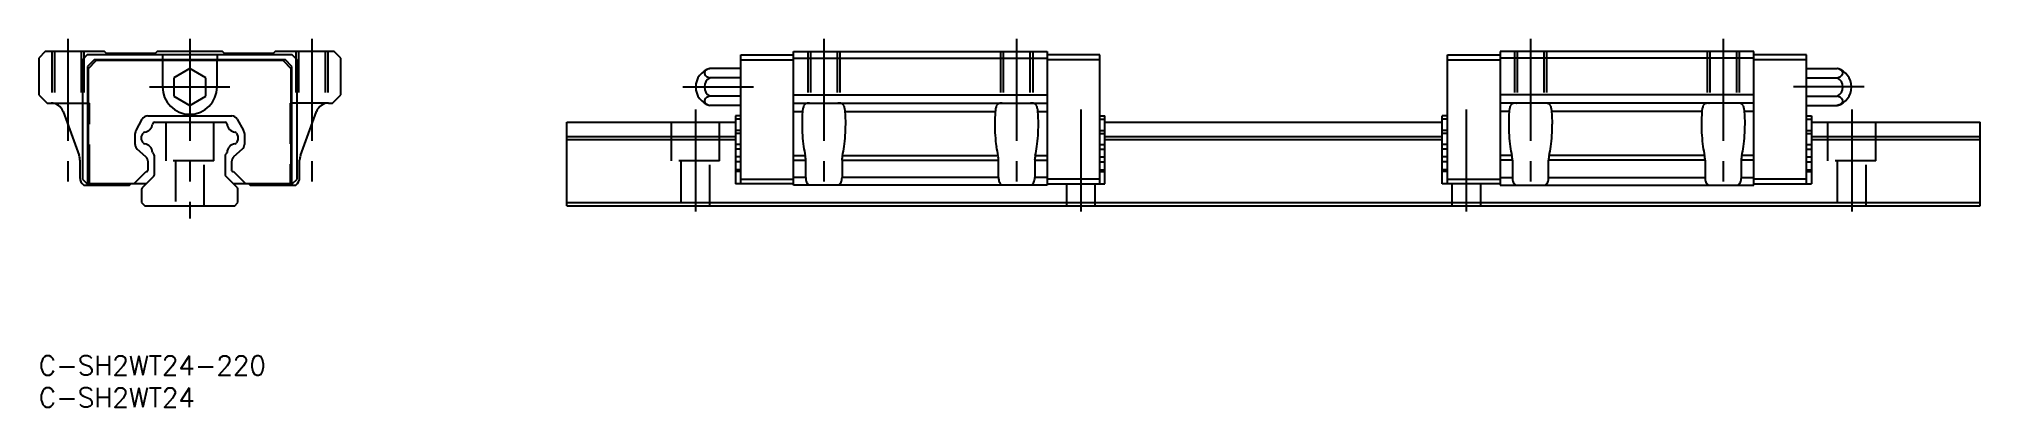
# Model space of a CAD drawing. Extents: x 0 to 302, y -8 to 49.
import ezdxf

# ---------------------------------------------------------------- set-up
doc = ezdxf.new("R2010")
doc.units = 0
doc.header["$LTSCALE"] = 0.5
doc.linetypes.add('CENTER', pattern=[50.8, 31.75, -6.35, 6.35, -6.35])
doc.linetypes.add('DASHED', pattern=[19.05, 12.7, -6.35])
doc.layers.get('0').update_dxf_attribs({"linetype": 'CONTINUOUS'})
doc.layers.add('CENTER', color=1, linetype='CENTER')
doc.styles.get("Standard").update_dxf_attribs({"font": 'txt.shx', "height": 3, "bigfont": 'bigfont.shx'})

# ---------------------------------------------------------------- blocks, each defined once
blk = doc.blocks.new('*U36')
at = {"color": 7, "linetype": 'CONTINUOUS'}
blk.add_text('C-SH2WT24-220', height=3, dxfattribs=at).set_placement((0, -3))
blk = doc.blocks.new('*U37')
at = {"color": 7, "linetype": 'CONTINUOUS'}
blk.add_text('C-SH2WT24', height=3, dxfattribs=at).set_placement((0, -8))

msp = doc.modelspace()

# ---------------------------------------------------------------- linework, layer by layer
at = {"color": 7, "linetype": 'CONTINUOUS'}
for p, q in [((1, 47.37), (0, 46.37)), ((0, 46.37), (0, 40.67)), ((10.21, 47.37), (1, 47.37)), ((7.55, 46.87), (6.8, 46.12)), ((6.8, 46.12), (6.8, 27.52)), ((39.45, 46.87), (7.55, 46.87)), ((8.6, 46.07), (7.6, 45.07)), ((7.7, 44.72), (8.95, 45.97)), ((38.4, 46.07), (8.6, 46.07)), ((38.05, 45.97), (8.95, 45.97)), ((10.51, 47.07), (10.21, 47.37)), ((18.1, 47.07), (10.51, 47.07)), ((18.4, 47.37), (18.1, 47.07)), ((28.6, 47.37), (18.4, 47.37)), ((19.25, 46.87), (19.25, 46.07)), ((19.25, 45.97), (19.25, 41.87)), ((27.75, 46.87), (27.75, 46.07)), ((27.75, 41.87), (27.75, 45.97)), ((28.9, 47.07), (28.6, 47.37)), ((36.49, 47.07), (28.9, 47.07)), ((36.79, 47.37), (36.49, 47.07)), ((46, 47.37), (36.79, 47.37)), ((38.05, 45.97), (39.3, 44.72)), ((39.4, 45.07), (38.4, 46.07)), ((40.2, 46.12), (39.45, 46.87)), ((40.2, 27.52), (40.2, 46.12)), ((47, 46.37), (46, 47.37)), ((47, 40.67), (47, 46.37)), ((109.26, 46.87), (117.46, 46.87)), ((109.26, 26.77), (109.26, 46.87)), ((109.26, 46.12), (117.46, 46.12)), ((117.46, 47.37), (156.96, 47.37)), ((117.46, 26.57), (117.46, 47.37)), ((117.46, 46.37), (156.96, 46.37)), ((156.96, 47.37), (156.96, 26.57)), ((165.16, 46.87), (156.96, 46.87)), ((165.16, 46.12), (156.96, 46.12)), ((165.16, 26.77), (165.16, 46.87)), ((219.26, 26.77), (219.26, 46.87)), ((219.26, 46.87), (227.46, 46.87)), ((219.26, 46.12), (227.46, 46.12)), ((266.96, 47.37), (227.46, 47.37)), ((227.46, 47.37), (227.46, 26.57)), ((266.96, 46.37), (227.46, 46.37)), ((266.96, 26.57), (266.96, 47.37)), ((275.16, 46.87), (266.96, 46.87)), ((275.16, 46.12), (266.96, 46.12)), ((275.16, 26.77), (275.16, 46.87)), ((7.6, 45.07), (7.6, 26.77)), ((7.7, 44.72), (7.7, 26.77)), ((23.5, 44.76), (21, 43.31)), ((21, 43.31), (21, 40.43)), ((26, 43.31), (23.5, 44.76)), ((26, 40.43), (26, 43.31)), ((39.3, 26.77), (39.3, 44.72)), ((39.4, 26.77), (39.4, 45.07)), ((104.18, 44.67), (104.44, 44.76)), ((109.26, 44.76), (104.44, 44.76)), ((109.26, 43.31), (104.44, 43.31)), ((275.16, 44.76), (279.97, 44.76)), ((275.16, 43.31), (279.97, 43.31)), ((280.23, 44.67), (279.97, 44.76)), ((0, 40.67), (1.3, 39.37)), ((1.3, 39.37), (1.9, 39.37)), ((21, 40.43), (23.5, 38.98)), ((23.5, 38.98), (26, 40.43)), ((45.1, 39.37), (45.7, 39.37)), ((45.7, 39.37), (47, 40.67)), ((109.26, 40.43), (104.44, 40.43)), ((117.46, 40.67), (156.96, 40.67)), ((117.46, 39.37), (156.96, 39.37)), ((119.96, 39.37), (120.02, 39.37)), ((124.45, 39.37), (124.39, 39.37)), ((149.96, 39.37), (150.02, 39.37)), ((154.45, 39.37), (154.39, 39.37)), ((266.96, 40.67), (227.46, 40.67)), ((266.96, 39.37), (227.46, 39.37)), ((229.96, 39.37), (230.02, 39.37)), ((234.45, 39.37), (234.39, 39.37)), ((259.96, 39.37), (260.02, 39.37)), ((264.45, 39.37), (264.39, 39.37)), ((275.16, 40.43), (279.97, 40.43)), ((3.78, 38.05), (6.28, 31.18)), ((15.13, 35.11), (16.11, 36.86)), ((16.98, 37.37), (30.02, 37.37)), ((18, 36.37), (29, 36.37)), ((30.89, 36.86), (31.87, 35.11)), ((40.72, 31.18), (43.22, 38.05)), ((82.21, 36.37), (108.46, 36.37)), ((82.21, 23.37), (82.21, 36.37)), ((104.18, 39.07), (104.44, 38.98)), ((109.26, 38.98), (104.44, 38.98)), ((109.26, 37.37), (108.46, 37.37)), ((108.46, 37.37), (108.46, 26.77)), ((109.26, 36.86), (108.46, 36.86)), ((117.46, 38.05), (118.88, 38.05)), ((117.46, 38.05), (118.88, 38.05)), ((125.53, 38.05), (148.88, 38.05)), ((125.53, 38.05), (148.88, 38.05)), ((155.53, 38.05), (156.96, 38.05)), ((155.53, 38.05), (156.96, 38.05)), ((165.16, 37.37), (165.96, 37.37)), ((165.16, 36.86), (165.96, 36.86)), ((165.96, 26.77), (165.96, 37.37)), ((165.96, 36.37), (218.46, 36.37)), ((219.26, 37.37), (218.46, 37.37)), ((218.46, 26.77), (218.46, 37.37)), ((219.26, 36.86), (218.46, 36.86)), ((228.88, 38.05), (227.46, 38.05)), ((228.88, 38.05), (227.46, 38.05)), ((258.88, 38.05), (235.53, 38.05)), ((258.88, 38.05), (235.53, 38.05)), ((266.96, 38.05), (265.53, 38.05)), ((266.96, 38.05), (265.53, 38.05)), ((275.16, 38.98), (279.97, 38.98)), ((275.16, 37.37), (275.96, 37.37)), ((275.16, 36.86), (275.96, 36.86)), ((275.96, 37.37), (275.96, 26.77)), ((275.96, 36.37), (302.21, 36.37)), ((280.23, 39.07), (279.97, 38.98)), ((302.21, 23.37), (302.21, 36.37)), ((15, 32.91), (15, 34.62)), ((16, 34.16), (16.23, 34.66)), ((16, 33.68), (16, 34.16)), ((16.23, 33.18), (16, 33.68)), ((30.77, 34.66), (31, 34.16)), ((31, 33.68), (30.77, 33.18)), ((31, 34.16), (31, 33.68)), ((32, 34.62), (32, 32.91)), ((82.21, 34.16), (108.46, 34.16)), ((82.21, 33.68), (108.46, 33.68)), ((109.26, 35.11), (108.46, 35.11)), ((109.26, 34.62), (108.46, 34.62)), ((165.16, 35.11), (165.96, 35.11)), ((165.16, 34.62), (165.96, 34.62)), ((165.96, 34.16), (218.46, 34.16)), ((165.96, 33.68), (218.46, 33.68)), ((219.26, 35.11), (218.46, 35.11)), ((219.26, 34.62), (218.46, 34.62)), ((275.16, 35.11), (275.96, 35.11)), ((275.16, 34.62), (275.96, 34.62)), ((275.96, 34.16), (302.21, 34.16)), ((275.96, 33.68), (302.21, 33.68)), ((6.4, 30.49), (6.4, 27.77)), ((16.67, 30.97), (15.33, 32.16)), ((17, 28.97), (17, 30.23)), ((17.91, 31.38), (17.8, 31.49)), ((17.8, 31.49), (17.91, 31.38)), ((18, 28.19), (18, 31.17)), ((29, 31.17), (29, 28.19)), ((29.2, 31.49), (29.09, 31.38)), ((29.09, 31.38), (29.2, 31.49)), ((30, 30.23), (30, 28.97)), ((31.67, 32.16), (30.33, 30.97)), ((40.6, 27.77), (40.6, 30.49)), ((109.26, 32.91), (108.46, 32.91)), ((109.26, 32.16), (108.46, 32.16)), ((109.26, 30.97), (108.46, 30.97)), ((109.26, 30.23), (108.46, 30.23)), ((117.46, 31.18), (119.31, 31.18)), ((117.46, 31.18), (119.31, 31.18)), ((117.46, 30.49), (119.39, 30.49)), ((117.46, 30.49), (119.39, 30.49)), ((119.39, 27.77), (119.39, 30.49)), ((125.03, 30.49), (149.39, 30.49)), ((125.03, 30.49), (149.39, 30.49)), ((125.03, 30.49), (125.03, 27.77)), ((125.1, 31.18), (149.31, 31.18)), ((125.1, 31.18), (149.31, 31.18)), ((149.39, 27.77), (149.39, 30.49)), ((155.03, 30.49), (156.96, 30.49)), ((155.03, 30.49), (156.96, 30.49)), ((155.03, 30.49), (155.03, 27.77)), ((155.1, 31.18), (156.96, 31.18)), ((155.1, 31.18), (156.96, 31.18)), ((165.16, 32.91), (165.96, 32.91)), ((165.16, 32.16), (165.96, 32.16)), ((165.16, 30.97), (165.96, 30.97)), ((165.16, 30.23), (165.96, 30.23)), ((219.26, 32.91), (218.46, 32.91)), ((219.26, 32.16), (218.46, 32.16)), ((219.26, 30.97), (218.46, 30.97)), ((219.26, 30.23), (218.46, 30.23)), ((229.31, 31.18), (227.46, 31.18)), ((229.31, 31.18), (227.46, 31.18)), ((229.39, 30.49), (227.46, 30.49)), ((229.39, 30.49), (227.46, 30.49)), ((229.39, 30.49), (229.39, 27.77)), ((259.39, 30.49), (235.03, 30.49)), ((259.39, 30.49), (235.03, 30.49)), ((235.03, 27.77), (235.03, 30.49)), ((259.31, 31.18), (235.1, 31.18)), ((259.31, 31.18), (235.1, 31.18)), ((259.39, 30.49), (259.39, 27.77)), ((266.96, 30.49), (265.03, 30.49)), ((266.96, 30.49), (265.03, 30.49)), ((265.03, 27.77), (265.03, 30.49)), ((266.96, 31.18), (265.1, 31.18)), ((266.96, 31.18), (265.1, 31.18)), ((275.16, 32.91), (275.96, 32.91)), ((275.16, 32.16), (275.96, 32.16)), ((275.16, 30.97), (275.96, 30.97)), ((275.16, 30.23), (275.96, 30.23)), ((6.8, 27.52), (7.55, 26.77)), ((14.79, 26.77), (16.71, 28.69)), ((17.91, 27.98), (16.09, 26.16)), ((30.91, 26.16), (29.09, 27.98)), ((30.29, 28.69), (32.21, 26.77)), ((39.45, 26.77), (40.2, 27.52)), ((109.26, 28.97), (108.46, 28.97)), ((109.26, 28.69), (108.46, 28.69)), ((109.26, 27.52), (117.46, 27.52)), ((119.39, 27.77), (117.46, 27.77)), ((119.39, 27.77), (117.46, 27.77)), ((149.39, 27.77), (125.03, 27.77)), ((149.39, 27.77), (125.03, 27.77)), ((156.96, 27.77), (155.03, 27.77)), ((156.96, 27.77), (155.03, 27.77)), ((165.16, 27.52), (156.96, 27.52)), ((165.16, 28.97), (165.96, 28.97)), ((165.16, 28.69), (165.96, 28.69)), ((219.26, 28.97), (218.46, 28.97)), ((219.26, 28.69), (218.46, 28.69)), ((219.26, 27.52), (227.46, 27.52)), ((227.46, 27.77), (229.39, 27.77)), ((227.46, 27.77), (229.39, 27.77)), ((235.03, 27.77), (259.39, 27.77)), ((235.03, 27.77), (259.39, 27.77)), ((265.03, 27.77), (266.96, 27.77)), ((265.03, 27.77), (266.96, 27.77)), ((275.16, 27.52), (266.96, 27.52)), ((275.16, 28.97), (275.96, 28.97)), ((275.16, 28.69), (275.96, 28.69)), ((7, 26.57), (14.1, 26.57)), ((16.7, 26.77), (7.55, 26.77)), ((14.1, 26.57), (14.3, 26.77)), ((16, 25.95), (16, 23.87)), ((39.45, 26.77), (30.3, 26.77)), ((31, 23.87), (31, 25.95)), ((32.7, 26.77), (32.9, 26.57)), ((32.9, 26.57), (40, 26.57)), ((117.41, 26.77), (108.46, 26.77)), ((117.41, 26.77), (117.41, 26.82)), ((117.41, 26.82), (117.46, 26.82)), ((156.96, 26.57), (117.46, 26.57)), ((156.96, 26.82), (157.01, 26.82)), ((157.01, 26.82), (157.01, 26.77)), ((157.01, 26.77), (165.96, 26.77)), ((227.41, 26.77), (218.46, 26.77)), ((227.41, 26.82), (227.41, 26.77)), ((227.46, 26.82), (227.41, 26.82)), ((227.46, 26.57), (266.96, 26.57)), ((267.01, 26.82), (266.96, 26.82)), ((267.01, 26.77), (267.01, 26.82)), ((267.01, 26.77), (275.96, 26.77)), ((16, 23.87), (16.5, 23.37)), ((16.5, 23.37), (30.5, 23.37)), ((30.5, 23.37), (31, 23.87)), ((82.21, 23.87), (302.21, 23.87)), ((82.21, 23.37), (302.21, 23.37))]:
    msp.add_line(p, q, dxfattribs=at)
at = {"color": 3, "linetype": 'DASHED'}
for p, q in [((2, 47.37), (2, 39.37)), ((2.43, 47.37), (2.43, 39.37)), ((6.57, 47.37), (6.57, 39.37)), ((7, 47.37), (7, 39.37)), ((40, 47.37), (40, 39.37)), ((40.43, 47.37), (40.43, 39.37)), ((44.57, 47.37), (44.57, 39.37)), ((45, 47.37), (45, 39.37)), ((119.71, 47.37), (119.71, 39.37)), ((120.14, 47.37), (120.14, 39.37)), ((124.27, 47.37), (124.27, 39.37)), ((124.71, 47.37), (124.71, 39.37)), ((149.71, 47.37), (149.71, 39.37)), ((150.14, 47.37), (150.14, 39.37)), ((154.27, 47.37), (154.27, 39.37)), ((154.71, 47.37), (154.71, 39.37)), ((229.71, 47.37), (229.71, 39.37)), ((230.14, 47.37), (230.14, 39.37)), ((234.27, 47.37), (234.27, 39.37)), ((234.71, 47.37), (234.71, 39.37)), ((259.71, 47.37), (259.71, 39.37)), ((260.14, 47.37), (260.14, 39.37)), ((264.27, 47.37), (264.27, 39.37)), ((264.71, 47.37), (264.71, 39.37)), ((1.9, 39.37), (7.9, 39.37)), ((7.9, 26.57), (7.9, 39.37)), ((39.1, 39.37), (39.1, 26.57)), ((45.1, 39.37), (39.1, 39.37)), ((19.75, 36.37), (19.75, 30.37)), ((27.25, 30.37), (27.25, 36.37)), ((98.46, 36.37), (98.46, 30.37)), ((105.96, 30.37), (105.96, 36.37)), ((278.46, 36.37), (278.46, 30.37)), ((285.96, 30.37), (285.96, 36.37)), ((27.25, 30.37), (19.75, 30.37)), ((21.25, 30.37), (21.25, 23.37)), ((25.75, 23.37), (25.75, 30.37)), ((105.96, 30.37), (98.46, 30.37)), ((99.96, 30.37), (99.96, 23.37)), ((104.46, 23.37), (104.46, 30.37)), ((285.96, 30.37), (278.46, 30.37)), ((279.96, 30.37), (279.96, 23.37)), ((284.46, 23.37), (284.46, 30.37)), ((159.96, 26.77), (159.96, 23.37)), ((164.46, 23.37), (164.46, 26.77)), ((219.96, 26.77), (219.96, 23.37)), ((224.46, 23.37), (224.46, 26.77))]:
    msp.add_line(p, q, dxfattribs=at)
at = {"color": 7, "linetype": 'CONTINUOUS'}
for centre, radius, start, end in [((105.26, 41.87), 3, 105.7932, 254.2068), ((104.04, 44.03), 0.443, 169.6558, 212.1465), ((105.26, 41.87), 1.66, 119.4962, 240.5038), ((104.17, 43.98), 0.58, 131.6581, 167.0513), ((104.4, 44.27), 0.87, 212.6902, 239.623), ((104.67, 43.45), 1.31, 111.9303, 132.371), ((104.92, 45.11), 1.86, 238.7996, 254.9561), ((279.16, 41.87), 3, 285.7932, 74.2068), ((279.49, 45.11), 1.86, 285.0439, 301.2004), ((279.16, 41.87), 1.66, 299.4962, 60.5038), ((279.74, 43.45), 1.31, 47.629, 68.0697), ((280.01, 44.27), 0.87, 300.377, 327.3098), ((280.24, 43.98), 0.58, 12.9487, 48.3419), ((280.37, 44.03), 0.443, 327.8535, 10.3442), ((1.9, 37.37), 2, 20, 90), ((23.5, 41.87), 4.25, 180, 360), ((45.1, 37.37), 2, 90, 160), ((104.04, 39.7), 0.443, 147.8535, 190.3442), ((104.17, 39.76), 0.58, 192.9487, 228.3419), ((104.4, 39.47), 0.87, 120.377, 147.3098), ((104.67, 40.29), 1.31, 227.629, 248.0697), ((104.92, 38.63), 1.86, 105.0439, 121.2004), ((119.83, 38.4), 0.95, 105.0112, 113.6264), ((119.91, 38.12), 1.25, 97.3504, 104.9539), ((120, 37.44), 1.93, 90.9732, 97.3538), ((124.42, 37.44), 1.93, 82.6462, 89.0268), ((124.5, 38.12), 1.25, 75.0461, 82.6496), ((124.58, 38.4), 0.95, 66.3736, 74.9888), ((149.83, 38.4), 0.95, 105.0112, 113.6264), ((149.91, 38.12), 1.25, 97.3504, 104.9539), ((150, 37.44), 1.93, 90.9732, 97.3538), ((154.42, 37.44), 1.93, 82.6462, 89.0268), ((154.5, 38.12), 1.25, 75.0461, 82.6496), ((154.58, 38.4), 0.95, 66.3736, 74.9888), ((229.83, 38.4), 0.95, 105.0112, 113.6264), ((229.91, 38.12), 1.25, 97.3504, 104.9539), ((230, 37.44), 1.93, 90.9732, 97.3538), ((234.42, 37.44), 1.93, 82.6462, 89.0268), ((234.5, 38.12), 1.25, 75.0461, 82.6496), ((234.58, 38.4), 0.95, 66.3736, 74.9888), ((259.83, 38.4), 0.95, 105.0112, 113.6264), ((259.91, 38.12), 1.25, 97.3504, 104.9539), ((260, 37.44), 1.93, 90.9732, 97.3538), ((264.42, 37.44), 1.93, 82.6462, 89.0268), ((264.5, 38.12), 1.25, 75.0461, 82.6496), ((264.58, 38.4), 0.95, 66.3736, 74.9888), ((279.49, 38.63), 1.86, 58.7996, 74.9561), ((279.74, 40.29), 1.31, 291.9303, 312.371), ((280.01, 39.47), 0.87, 32.6902, 59.623), ((280.24, 39.76), 0.58, 311.6581, 347.0513), ((280.37, 39.7), 0.443, 349.6558, 32.1465), ((16.98, 36.37), 1, 90, 150.756), ((18, 36.07), 0.3, 90, 174.0312), ((29, 36.07), 0.3, 5.9688, 90), ((30.02, 36.37), 1, 29.244, 90), ((144.03, 36.07), 25.22, 175.494, 180.0169), ((123.04, 37.74), 4.17, 170.9211, 175.747), ((121.62, 37.96), 2.73, 168.0533, 170.7596), ((120.77, 38.15), 1.86, 161.0872, 168.2784), ((120.11, 38.38), 1.16, 150.1887, 161.1824), ((119.82, 38.55), 0.823, 139.6033, 150.0302), ((119.74, 38.61), 0.726, 128.6051, 139.5483), ((119.75, 38.59), 0.747, 113.6516, 128.3861), ((124.66, 38.59), 0.747, 51.6139, 66.3484), ((124.67, 38.61), 0.726, 40.4517, 51.3949), ((124.6, 38.55), 0.823, 29.9698, 40.3967), ((124.31, 38.38), 1.16, 18.8176, 29.8113), ((123.64, 38.15), 1.86, 11.7216, 18.9128), ((122.8, 37.96), 2.73, 9.2404, 11.9467), ((121.37, 37.74), 4.17, 4.253, 9.0789), ((100.39, 36.07), 25.22, 359.9831, 4.506), ((174.03, 36.07), 25.22, 175.494, 180.0169), ((153.04, 37.74), 4.17, 170.9211, 175.747), ((151.62, 37.96), 2.73, 168.0533, 170.7596), ((150.77, 38.15), 1.86, 161.0872, 168.2784), ((150.11, 38.38), 1.16, 150.1887, 161.1824), ((149.82, 38.55), 0.823, 139.6033, 150.0302), ((149.74, 38.61), 0.726, 128.6051, 139.5483), ((149.75, 38.59), 0.747, 113.6516, 128.3861), ((154.66, 38.59), 0.747, 51.6139, 66.3484), ((154.67, 38.61), 0.726, 40.4517, 51.3949), ((154.6, 38.55), 0.823, 29.9698, 40.3967), ((154.31, 38.38), 1.16, 18.8176, 29.8113), ((153.64, 38.15), 1.86, 11.7216, 18.9128), ((152.8, 37.96), 2.73, 9.2404, 11.9467), ((151.37, 37.74), 4.17, 4.253, 9.0789), ((130.39, 36.07), 25.22, 359.9831, 4.506), ((254.03, 36.07), 25.22, 175.494, 180.0169), ((233.04, 37.74), 4.17, 170.9211, 175.747), ((231.62, 37.96), 2.73, 168.0533, 170.7596), ((230.77, 38.15), 1.86, 161.0872, 168.2784), ((230.11, 38.38), 1.16, 150.1887, 161.1824), ((229.82, 38.55), 0.823, 139.6033, 150.0302), ((229.74, 38.61), 0.726, 128.6051, 139.5483), ((229.75, 38.59), 0.747, 113.6516, 128.3861), ((234.66, 38.59), 0.747, 51.6139, 66.3484), ((234.67, 38.61), 0.726, 40.4517, 51.3949), ((234.6, 38.55), 0.823, 29.9698, 40.3967), ((234.31, 38.38), 1.16, 18.8176, 29.8113), ((233.64, 38.15), 1.86, 11.7216, 18.9128), ((232.8, 37.96), 2.73, 9.2404, 11.9467), ((231.37, 37.74), 4.17, 4.253, 9.0789), ((210.39, 36.07), 25.22, 359.9831, 4.506), ((284.03, 36.07), 25.22, 175.494, 180.0169), ((263.04, 37.74), 4.17, 170.9211, 175.747), ((261.62, 37.96), 2.73, 168.0533, 170.7596), ((260.77, 38.15), 1.86, 161.0872, 168.2784), ((260.11, 38.38), 1.16, 150.1887, 161.1824), ((259.82, 38.55), 0.823, 139.6033, 150.0302), ((259.74, 38.61), 0.726, 128.6051, 139.5483), ((259.75, 38.59), 0.747, 113.6516, 128.3861), ((264.66, 38.59), 0.747, 51.6139, 66.3484), ((264.67, 38.61), 0.726, 40.4517, 51.3949), ((264.6, 38.55), 0.823, 29.9698, 40.3967), ((264.31, 38.38), 1.16, 18.8176, 29.8113), ((263.64, 38.15), 1.86, 11.7216, 18.9128), ((262.8, 37.96), 2.73, 9.2404, 11.9467), ((261.37, 37.74), 4.17, 4.253, 9.0789), ((240.39, 36.07), 25.22, 359.9831, 4.506), ((16, 34.62), 1, 150.756, 180), ((16.51, 34.53), 0.3, 97.4211, 155), ((16.28, 36.25), 1.43, 277.4211, 354.0312), ((30.72, 36.25), 1.43, 185.9688, 262.5789), ((30.49, 34.53), 0.3, 25, 82.5789), ((31, 34.62), 1, 0, 29.244), ((142.7, 36), 23.89, 179.8362, 188.2254), ((101.71, 36), 23.89, 351.7746, 0.1638), ((172.7, 36), 23.89, 179.8362, 188.2254), ((131.71, 36), 23.89, 351.7746, 0.1638), ((252.7, 36), 23.89, 179.8362, 188.2254), ((211.71, 36), 23.89, 351.7746, 0.1638), ((282.7, 36), 23.89, 179.8362, 188.2254), ((241.71, 36), 23.89, 351.7746, 0.1638), ((4.4, 30.49), 2, 0, 20), ((16, 32.91), 1, 180, 228.187), ((16.51, 33.31), 0.3, 205, 262.5954), ((16.28, 31.59), 1.43, 3.7769, 82.5954), ((16, 30.23), 1, 0, 48.187), ((18.01, 31.7), 0.3, 183.7769, 225), ((17.7, 31.17), 0.3, 0, 45), ((29.3, 31.17), 0.3, 135, 180), ((28.99, 31.7), 0.3, 315, 356.2231), ((30.72, 31.59), 1.43, 97.4046, 176.2231), ((31, 30.23), 1, 131.813, 180), ((30.49, 33.31), 0.3, 277.4046, 335), ((31, 32.91), 1, 311.813, 0), ((42.6, 30.49), 2, 160, 180), ((138.09, 35.34), 19.24, 188.2661, 192.5128), ((116.1, 30.46), 3.29, 6.6534, 12.6444), ((116.39, 30.49), 3, 0.0106, 6.6111), ((128.02, 30.49), 3, 173.3889, 179.9894), ((128.32, 30.46), 3.29, 167.3556, 173.3466), ((106.32, 35.34), 19.24, 347.4872, 351.7339), ((168.09, 35.34), 19.24, 188.2661, 192.5128), ((146.1, 30.46), 3.29, 6.6534, 12.6444), ((146.39, 30.49), 3, 0.0106, 6.6111), ((158.02, 30.49), 3, 173.3889, 179.9894), ((158.32, 30.46), 3.29, 167.3556, 173.3466), ((136.32, 35.34), 19.24, 347.4872, 351.7339), ((248.09, 35.34), 19.24, 188.2661, 192.5128), ((226.1, 30.46), 3.29, 6.6534, 12.6444), ((226.39, 30.49), 3, 0.0106, 6.6111), ((238.02, 30.49), 3, 173.3889, 179.9894), ((238.32, 30.46), 3.29, 167.3556, 173.3466), ((216.32, 35.34), 19.24, 347.4872, 351.7339), ((278.09, 35.34), 19.24, 188.2661, 192.5128), ((256.1, 30.46), 3.29, 6.6534, 12.6444), ((256.39, 30.49), 3, 0.0106, 6.6111), ((268.02, 30.49), 3, 173.3889, 179.9894), ((268.32, 30.46), 3.29, 167.3556, 173.3466), ((246.32, 35.34), 19.24, 347.4872, 351.7339), ((7.9, 27.77), 1.5, 180, 233.1301), ((16.75, 28.94), 0.249, 259.1322, 8.903), ((17.7, 28.19), 0.3, 315, 0), ((29.3, 28.19), 0.3, 180, 225), ((30.25, 28.94), 0.249, 171.097, 280.8678), ((39.1, 27.77), 1.5, 306.8699, 0), ((121.32, 27.75), 1.93, 179.5458, 201.346), ((123.1, 27.75), 1.93, 338.654, 0.4542), ((151.32, 27.75), 1.93, 179.5458, 201.346), ((153.1, 27.75), 1.93, 338.654, 0.4542), ((231.32, 27.75), 1.93, 179.5458, 201.346), ((233.1, 27.75), 1.93, 338.654, 0.4542), ((261.32, 27.75), 1.93, 179.5458, 201.346), ((263.1, 27.75), 1.93, 338.654, 0.4542), ((16.3, 25.95), 0.3, 135, 180), ((30.7, 25.95), 0.3, 0, 45), ((120.51, 27.44), 1.06, 201.6621, 235.2614), ((123.9, 27.44), 1.06, 304.7386, 338.3379), ((150.51, 27.44), 1.06, 201.6621, 235.2614), ((153.9, 27.44), 1.06, 304.7386, 338.3379), ((230.51, 27.44), 1.06, 201.6621, 235.2614), ((233.9, 27.44), 1.06, 304.7386, 338.3379), ((260.51, 27.44), 1.06, 201.6621, 235.2614), ((263.9, 27.44), 1.06, 304.7386, 338.3379)]:
    msp.add_arc(centre, radius, start, end, dxfattribs=at)
at = {"layer": 'CENTER', "color": 1, "linetype": 'CENTER'}
for p, q in [((4.5, 49.37), (4.5, 24.57)), ((23.5, 49.37), (23.5, 21.37)), ((42.5, 49.37), (42.5, 24.57)), ((122.21, 49.37), (122.21, 24.57)), ((152.21, 49.37), (152.21, 24.57)), ((232.21, 49.37), (232.21, 24.57)), ((262.21, 49.37), (262.21, 24.57)), ((17.25, 41.87), (29.75, 41.87)), ((100.26, 41.87), (111.26, 41.87)), ((284.16, 41.87), (273.16, 41.87)), ((102.21, 38.37), (102.21, 21.37)), ((162.21, 38.37), (162.21, 21.37)), ((222.21, 38.37), (222.21, 21.37)), ((282.21, 38.37), (282.21, 21.37))]:
    msp.add_line(p, q, dxfattribs=at)

# ---------------------------------------------------------------- block references
at = {"color": 7, "linetype": 'CONTINUOUS'}
for name in ['*U36', '*U37']:
    msp.add_blockref(name, (0, 0), dxfattribs=at)

doc.saveas('drawing.dxf')
